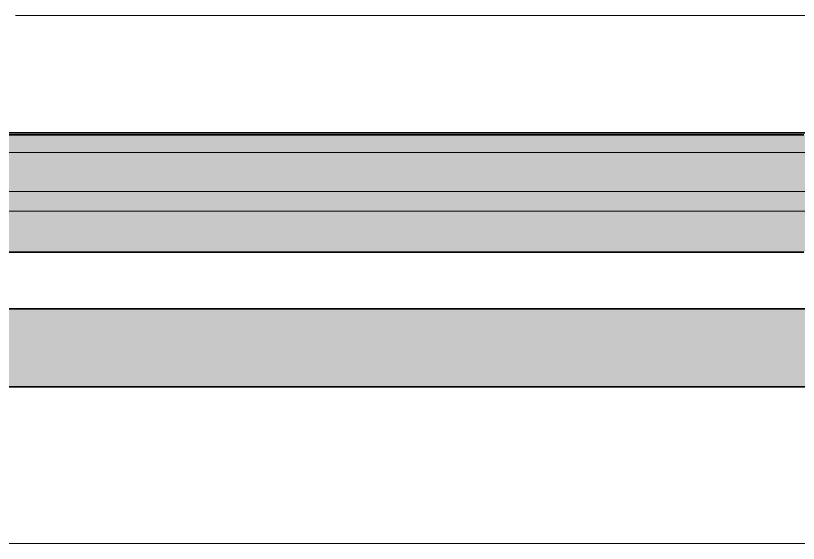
# Model space of a CAD drawing. Header units: millimetres. Extents: x 0 to 153524, y 0 to 59400.
# Drawn here: x 55354 to 57358, y 22950 to 24300 of the extents above; entities that cross this region are included whole.
import ezdxf

# ---------------------------------------------------------------- set-up
doc = ezdxf.new("R2010")
doc.units = ezdxf.units.MM
for name, color, linetype, lineweight in [('01_切断（構造・壁）', 7, 'Continuous', 35), ('02_切断（家具）', 8, 'Continuous', 18), ('11_見えがかり（家具）', 8, 'Continuous', 9), ('50_寸法', 3, 'Continuous', 9)]:
    doc.layers.add(name, color=color, linetype=linetype, lineweight=lineweight)

msp = doc.modelspace()

# ---------------------------------------------------------------- hatches: boundary and pattern name
at = {"layer": '01_切断（構造・壁）'}
for color, points in [(8, [(55051.2, 23500), (46200.5, 23500), (46050.5, 23500), (46050.5, 23700), (46050.5, 24152), (46200.5, 24152), (46200.5, 23700), (55201.2, 23700), (55201.2, 23550), (58627.6, 23550), (58627.6, 23700), (74316.3, 23700), (74316.3, 24152), (74466.3, 24152), (74466.3, 23700), (74466.3, 23500), (74316.3, 23500), (58777.6, 23500), (58777.6, 23350), (55051.2, 23350)]), (7, [(58444.9, 23974.3), (58444.9, 23695), (58430.1, 23695), (58321.1, 23695), (58122.7, 23695), (58031.7, 23695), (57863.2, 23695), (57784.7, 23695), (57637.2, 23695), (57567.5, 23695), (57434.9, 23695), (57371.5, 23695), (57249.4, 23695), (57190.4, 23695), (57075.5, 23695), (56963.9, 23695), (56909, 23695), (56854.5, 23695), (56746.4, 23695), (56638.6, 23695), (56584.5, 23695), (56530.2, 23695), (56420.2, 23695), (56364.3, 23695), (56250.1, 23695), (56191.4, 23695), (56070.3, 23695), (56007.4, 23695), (55876.1, 23695), (55807.2, 23695), (55661.6, 23695), (55584.2, 23695), (55418.3, 23695), (55328.9, 23695), (55257, 23695), (55257, 23815.1), (55257, 23995), (55328.9, 23995), (55418.3, 23995), (55584.2, 23995), (55661.6, 23995), (55807.2, 23995), (55876.1, 23995), (56007.4, 23995), (56070.3, 23995), (56191.4, 23995), (56250.1, 23995), (56364.3, 23995), (56420.2, 23995), (56530.2, 23995), (56584.5, 23995), (56638.6, 23995), (56746.4, 23995), (56854.5, 23995), (56909, 23995), (56963.9, 23995), (57075.5, 23995), (57190.4, 23995), (57249.4, 23995), (57371.5, 23995), (57434.9, 23995), (57567.5, 23995), (57637.2, 23995), (57784.7, 23995), (57863.2, 23995), (58031.7, 23995), (58122.7, 23995), (58321.1, 23995), (58430.1, 23995), (58444.9, 23995), (58444.9, 23974.3)])]:
    msp.add_hatch(color=color, dxfattribs=at).paths.add_polyline_path(points)
at = {"layer": '02_切断（家具）'}
for points in [[(55303.5, 23850), (55303.5, 23907.4), (55303.5, 23950), (56410, 23950), (57194.4, 23950), (57545.8, 23950), (57745.1, 23950), (57873.5, 23950), (57963.2, 23950), (58029.3, 23950), (58080.1, 23950), (58120.3, 23950), (58153, 23950), (58180, 23950), (58202.8, 23950), (58223.1, 23950), (58242.3, 23950), (58260.3, 23950), (58277.5, 23950), (58293.7, 23950), (58309.1, 23950), (58323.7, 23950), (58337.6, 23950), (58350.8, 23950), (58363.4, 23950), (58375.4, 23950), (58386.9, 23950), (58398.5, 23950), (58398.5, 23948.2), (58398.5, 23850), (58386.9, 23850), (58375.4, 23850), (58363.4, 23850), (58350.8, 23850), (58337.6, 23850), (58323.7, 23850), (58309.1, 23850), (58293.7, 23850), (58277.5, 23850), (58260.3, 23850), (58242.3, 23850), (58223.1, 23850), (58202.8, 23850), (58180, 23850), (58153, 23850), (58120.3, 23850), (58080.1, 23850), (58029.3, 23850), (57963.2, 23850), (57873.5, 23850), (57745.1, 23850), (57545.8, 23850), (57194.4, 23850), (56410, 23850)], [(55253.5, 23800), (55253.5, 23828.3), (55253.5, 23850), (56377.3, 23850), (57194.4, 23850), (57560.4, 23850), (57768, 23850), (57901.8, 23850), (57995.2, 23850), (58064.1, 23850), (58117, 23850), (58158.9, 23850), (58192.9, 23850), (58221, 23850), (58244.7, 23850), (58265.9, 23850), (58285.9, 23850), (58304.7, 23850), (58322.6, 23850), (58339.4, 23850), (58355.5, 23850), (58370.7, 23850), (58385.2, 23850), (58398.9, 23850), (58412.1, 23850), (58424.6, 23850), (58436.6, 23850), (58448.6, 23850), (58448.6, 23849.5), (58448.6, 23800), (58436.6, 23800), (58424.6, 23800), (58412.1, 23800), (58398.9, 23800), (58385.2, 23800), (58370.7, 23800), (58355.5, 23800), (58339.4, 23800), (58322.6, 23800), (58304.7, 23800), (58285.9, 23800), (58265.9, 23800), (58244.7, 23800), (58221, 23800), (58192.9, 23800), (58158.9, 23800), (58117, 23800), (58064.1, 23800), (57995.2, 23800), (57901.8, 23800), (57768, 23800), (57560.4, 23800), (57194.4, 23800), (56377.3, 23800)]]:
    msp.add_hatch(color=8, dxfattribs=at).paths.add_polyline_path(points)

# ---------------------------------------------------------------- linework, layer by layer
at = {"layer": '01_切断（構造・壁）'}
for points in [[(55051.2, 23500), (46200.5, 23500), (46050.5, 23500), (46050.5, 23700), (46050.5, 24152), (46200.5, 24152), (46200.5, 23700), (55201.2, 23700), (55201.2, 23550), (58627.6, 23550), (58627.6, 23700), (74316.3, 23700), (74316.3, 24152), (74466.3, 24152), (74466.3, 23700), (74466.3, 23500), (74316.3, 23500), (58777.6, 23500), (58777.6, 23350), (55051.2, 23350), (55051.2, 23500)], [(43500, 24000), (78800, 24000)], [(55328.9, 23995), (55418.3, 23995), (55584.2, 23995), (55661.6, 23995), (55807.2, 23995), (55876.1, 23995), (56007.4, 23995), (56070.3, 23995), (56191.4, 23995), (56250.1, 23995), (56364.3, 23995), (56420.2, 23995), (56530.2, 23995), (56584.5, 23995), (56638.6, 23995), (56746.4, 23995), (56854.5, 23995), (56909, 23995), (56963.9, 23995), (57075.5, 23995), (57190.4, 23995), (57249.4, 23995), (57371.5, 23995)], [(57371.5, 23695), (57249.4, 23695), (57190.4, 23695), (57075.5, 23695), (56963.9, 23695), (56909, 23695), (56854.5, 23695), (56746.4, 23695), (56638.6, 23695), (56584.5, 23695), (56530.2, 23695), (56420.2, 23695), (56364.3, 23695), (56250.1, 23695), (56191.4, 23695), (56070.3, 23695), (56007.4, 23695), (55876.1, 23695), (55807.2, 23695), (55661.6, 23695), (55584.2, 23695), (55418.3, 23695), (55328.9, 23695)]]:
    msp.add_lwpolyline(points, dxfattribs=at)
at = {"layer": '02_切断（家具）'}
for points in [[(55303.5, 23950), (56410, 23950), (57194.4, 23950), (57545.8, 23950), (57745.1, 23950), (57873.5, 23950), (57963.2, 23950), (58029.3, 23950), (58080.1, 23950), (58120.3, 23950), (58153, 23950), (58180, 23950), (58202.8, 23950), (58223.1, 23950), (58242.3, 23950), (58260.3, 23950), (58277.5, 23950), (58293.7, 23950), (58309.1, 23950), (58323.7, 23950), (58337.6, 23950), (58350.8, 23950), (58363.4, 23950), (58375.4, 23950)], [(55253.5, 23800), (55253.5, 23828.3), (55253.5, 23850), (56377.3, 23850), (57194.4, 23850), (57560.4, 23850), (57768, 23850), (57901.8, 23850), (57995.2, 23850), (58064.1, 23850), (58117, 23850), (58158.9, 23850), (58192.9, 23850), (58221, 23850), (58244.7, 23850), (58265.9, 23850), (58285.9, 23850), (58304.7, 23850), (58322.6, 23850), (58339.4, 23850), (58355.5, 23850), (58370.7, 23850)], [(58375.4, 23850), (58363.4, 23850), (58350.8, 23850), (58337.6, 23850), (58323.7, 23850), (58309.1, 23850), (58293.7, 23850), (58277.5, 23850), (58260.3, 23850), (58242.3, 23850), (58223.1, 23850), (58202.8, 23850), (58180, 23850), (58153, 23850), (58120.3, 23850), (58080.1, 23850), (58029.3, 23850), (57963.2, 23850), (57873.5, 23850), (57745.1, 23850), (57545.8, 23850), (57194.4, 23850), (56410, 23850), (55303.5, 23850)], [(58370.7, 23800), (58355.5, 23800), (58339.4, 23800), (58322.6, 23800), (58304.7, 23800), (58285.9, 23800), (58265.9, 23800), (58244.7, 23800), (58221, 23800), (58192.9, 23800), (58158.9, 23800), (58117, 23800), (58064.1, 23800), (57995.2, 23800), (57901.8, 23800), (57768, 23800), (57560.4, 23800), (57194.4, 23800), (56377.3, 23800), (55253.5, 23800)]]:
    msp.add_lwpolyline(points, dxfattribs=at)
at = {"layer": '11_見えがかり（家具）'}
msp.add_lwpolyline([(55353.3, 24300), (55391.3, 24300), (55810.6, 24300), (55976.9, 24300), (56155.9, 24300), (56342, 24300), (56529.9, 24300), (56712.7, 24300), (56849.7, 24300), (56901.6, 24300), (56902.5, 24300), (56903.3, 24300), (56905.1, 24300), (57095.7, 24300), (57279.2, 24300), (57297.3, 24300), (57487.2, 24300)], dxfattribs=at)
at = {"layer": '50_寸法'}
msp.add_lwpolyline([(45861.3, 22950), (76000, 22950)], dxfattribs=at)

doc.saveas('drawing.dxf')
